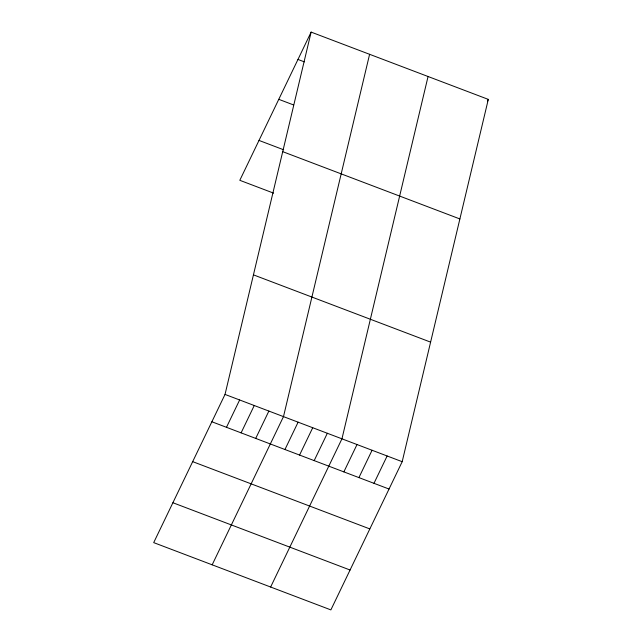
<?xml version="1.0" encoding="UTF-8"?>
<svg xmlns="http://www.w3.org/2000/svg" width="642" height="642" viewBox="0 0 642 642"><rect width="100%" height="100%" fill="white"/><g stroke="black" fill="none" stroke-linecap="round" stroke-linejoin="round"><path stroke-width="0.96" d="M225.029 394.421L311.129 32.1L488.297 99.382L402.189 461.694L330.871 609.9L153.703 542.618L225.029 394.421L402.189 461.694M369.599 54.305L283.491 416.618L212.165 564.824M428.062 76.502L341.953 438.823L270.627 587.029M311.129 32.1L239.811 180.306L273.604 193.138M226.482 427.307L239.643 399.966M241.103 432.86L254.256 405.519M255.717 438.414L268.878 411.073M284.952 449.512L298.105 422.171M299.565 455.066L312.726 427.724M314.179 460.611L327.34 433.27M487.447 101.139L488.297 99.382M343.855 471.886L357.016 444.545M358.918 477.6L372.071 450.259M373.973 483.322L387.134 455.981M297.976 59.441L304.372 61.873M278.78 99.325L293.394 104.879M258.999 140.421L283.668 149.787M282.721 151.664L459.881 218.946M253.438 274.856L430.605 342.13M211.868 421.762L389.036 489.035M192.672 461.646L369.84 528.92M172.899 502.734L350.067 570.016"/></g></svg>
